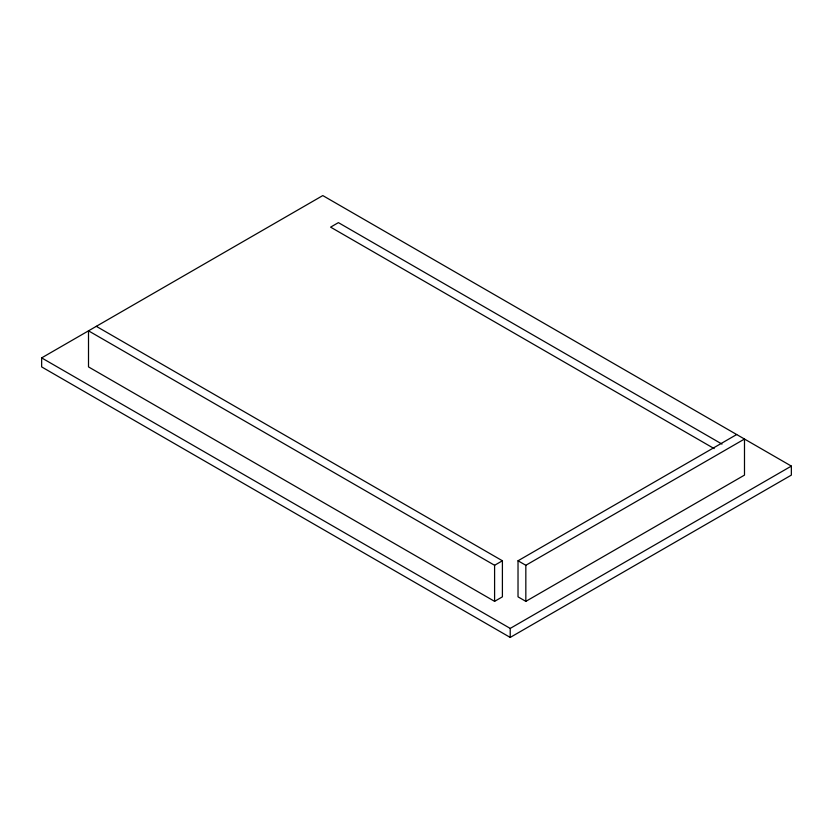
<?xml version="1.0" encoding="UTF-8"?>
<svg xmlns="http://www.w3.org/2000/svg" width="833" height="833" viewBox="0 0 833 833"><rect width="100%" height="100%" fill="white"/><g stroke="black" fill="none" stroke-linecap="round" stroke-linejoin="round"><path stroke-width="1.25" d="M41.65 357.888L322.788 195.578L791.35 466.095L791.35 475.112L510.212 637.422L41.65 366.905L41.65 357.888L510.212 628.405L791.35 466.095M494.594 565.284L502.403 560.776L502.403 596.845L494.594 601.353L88.506 366.905L88.506 330.836L494.594 565.284L494.594 601.353M518.022 560.776L525.831 565.284L744.494 439.043L744.494 475.112L525.831 601.353L518.022 596.845L518.022 560.776L736.684 434.534M721.992 444.093L338.406 222.63L330.597 227.138L714.183 448.602M96.316 326.328L502.403 560.776M525.831 565.284L525.831 601.353M510.212 628.405L510.212 637.422"/></g></svg>
